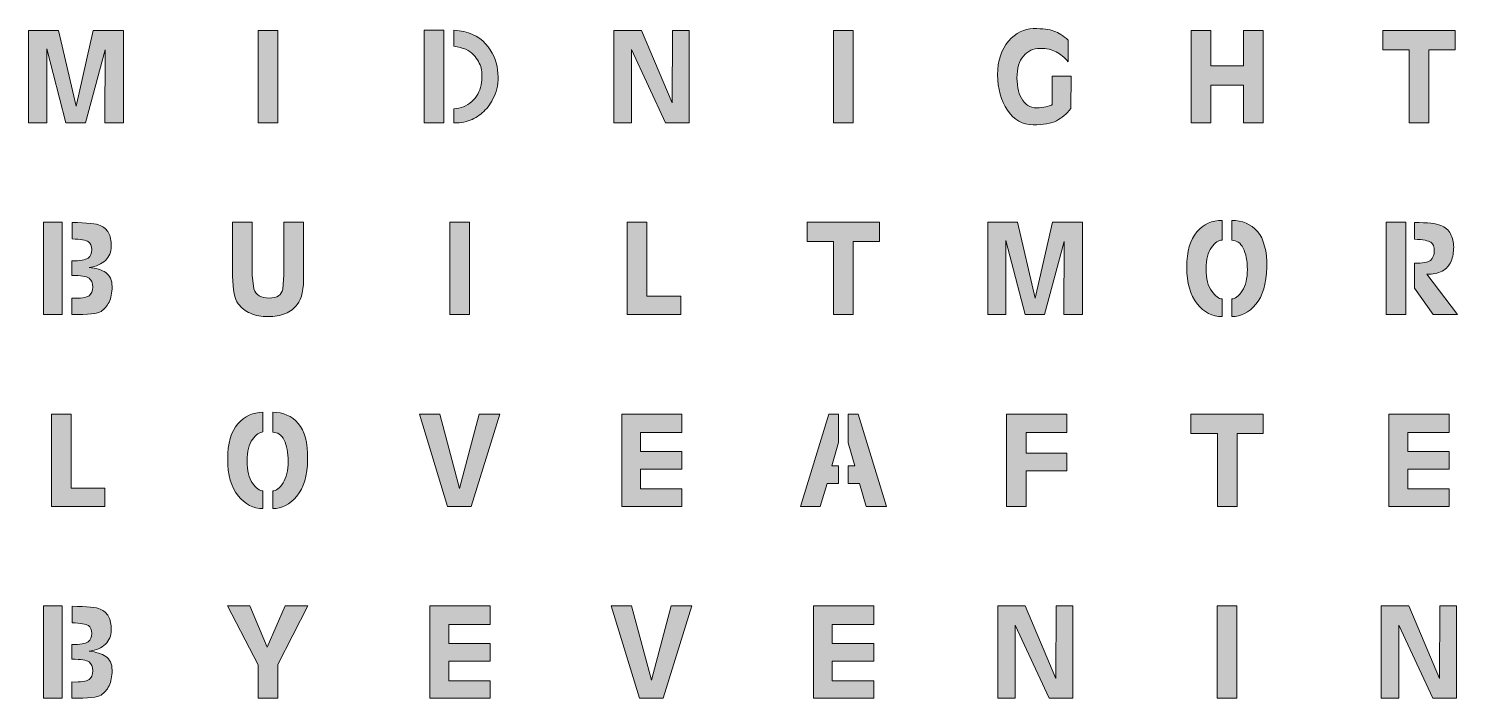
# Model space of a CAD drawing. Header units: inches. Extents: x -93 to 93, y -93 to 93.
# Drawn here: x -92.9 to -3.6, y -92.9 to -51 of the extents above; entities that cross this region are included whole.
import ezdxf

# ---------------------------------------------------------------- set-up
doc = ezdxf.new("R2010")
doc.units = ezdxf.units.IN
doc.header["$MEASUREMENT"] = 0
doc.layers.add('Top Copper', color=7, linetype='Continuous')

# ---------------------------------------------------------------- blocks, each defined once
blk = doc.blocks.new('block 163')
at = {"layer": 'Top Copper', "true_color": 0xffffff}
h = blk.add_hatch(color=7, dxfattribs=at)
h.dxf.hatch_style = 2
h.paths.add_polyline_path([(-87.006, -56.856), (-88.167, -56.856), (-88.158, -52.291), (-89.389, -56.856), (-90.602, -56.856), (-91.797, -52.23), (-91.797, -56.856), (-92.941, -56.856), (-92.941, -51.078), (-91.078, -51.078), (-89.969, -55.825), (-88.895, -51.078), (-87.006, -51.078)])
at = {"layer": 'Top Copper', "lineweight": 0}
blk.add_lwpolyline([(-87.006, -56.856), (-88.167, -56.856), (-88.158, -52.291), (-89.389, -56.856), (-90.602, -56.856), (-91.797, -52.23), (-91.797, -56.856), (-92.941, -56.856), (-92.941, -51.078), (-91.078, -51.078), (-89.969, -55.825), (-88.895, -51.078), (-87.006, -51.078), (-87.006, -56.856)], dxfattribs=at)
blk = doc.blocks.new('block 164')
at = {"layer": 'Top Copper', "true_color": 0xffffff}
h = blk.add_hatch(color=7, dxfattribs=at)
h.dxf.hatch_style = 2
h.paths.add_polyline_path([(-77.349, -51.078), (-77.349, -56.856), (-78.579, -56.856), (-78.579, -51.078)])
at = {"layer": 'Top Copper', "lineweight": 0}
blk.add_lwpolyline([(-77.349, -51.078), (-77.349, -56.856), (-78.579, -56.856), (-78.579, -51.078), (-77.349, -51.078)], dxfattribs=at)
blk = doc.blocks.new('block 165')
at = {"layer": 'Top Copper', "true_color": 0xffffff}
h = blk.add_hatch(color=7, dxfattribs=at)
h.dxf.hatch_style = 2
h.paths.add_polyline_path([(-66.975, -51.069), (-66.975, -52.239), (-66.975, -55.756), (-66.975, -56.856), (-68.205, -56.856), (-68.205, -51.069)])
edge = h.paths.add_edge_path()
edge.add_spline(control_points=[(-64.35, -51.914), (-63.917, -52.413), (-63.667, -52.959), (-63.6, -53.551), (-63.534, -54.143), (-63.586, -54.647), (-63.756, -55.063), (-63.927, -55.479), (-64.132, -55.81), (-64.371, -56.055), (-64.611, -56.301), (-64.887, -56.497), (-65.199, -56.644), (-65.511, -56.791), (-65.889, -56.865), (-66.334, -56.865), (-66.334, -56.865), (-66.334, -55.981), (-66.334, -55.981), (-65.912, -55.964), (-65.541, -55.815), (-65.22, -55.535), (-64.9, -55.255), (-64.705, -54.907), (-64.636, -54.491), (-64.566, -54.076), (-64.565, -53.725), (-64.631, -53.439), (-64.698, -53.153), (-64.855, -52.873), (-65.104, -52.598), (-65.352, -52.324), (-65.762, -52.149), (-66.334, -52.074), (-66.334, -52.074), (-66.334, -51.069), (-66.334, -51.069), (-65.444, -51.133), (-64.783, -51.414), (-64.35, -51.914)], knot_values=[0, 0, 0, 0, 1, 1, 1, 2, 2, 2, 3, 3, 3, 4, 4, 4, 5, 5, 5, 6, 6, 6, 7, 7, 7, 8, 8, 8, 9, 9, 9, 10, 10, 10, 11, 11, 11, 12, 12, 12, 13, 13, 13, 13], degree=3, periodic=1)
at = {"layer": 'Top Copper', "lineweight": 0}
blk.add_lwpolyline([(-66.975, -51.069), (-66.975, -52.239), (-66.975, -55.756), (-66.975, -56.856), (-68.205, -56.856), (-68.205, -51.069), (-66.975, -51.069)], dxfattribs=at)
blk.add_open_spline([(-64.35, -51.914), (-63.917, -52.413), (-63.667, -52.959), (-63.6, -53.551), (-63.534, -54.143), (-63.586, -54.647), (-63.756, -55.063), (-63.927, -55.479), (-64.132, -55.81), (-64.371, -56.055), (-64.611, -56.301), (-64.887, -56.497), (-65.199, -56.644), (-65.511, -56.791), (-65.889, -56.865), (-66.334, -56.865), (-66.334, -56.865), (-66.334, -55.981), (-66.334, -55.981), (-65.912, -55.964), (-65.541, -55.815), (-65.22, -55.535), (-64.9, -55.255), (-64.705, -54.907), (-64.636, -54.491), (-64.566, -54.076), (-64.565, -53.725), (-64.631, -53.439), (-64.698, -53.153), (-64.855, -52.873), (-65.104, -52.598), (-65.352, -52.324), (-65.762, -52.149), (-66.334, -52.074), (-66.334, -52.074), (-66.334, -51.069), (-66.334, -51.069), (-65.444, -51.133), (-64.783, -51.414), (-64.35, -51.914)], degree=3, knots=[0, 0, 0, 0, 1, 1, 1, 2, 2, 2, 3, 3, 3, 4, 4, 4, 5, 5, 5, 6, 6, 6, 7, 7, 7, 8, 8, 8, 9, 9, 9, 10, 10, 10, 11, 11, 11, 12, 12, 12, 13, 13, 13, 13], dxfattribs=at)
blk = doc.blocks.new('block 166')
at = {"layer": 'Top Copper', "true_color": 0xffffff}
h = blk.add_hatch(color=7, dxfattribs=at)
h.dxf.hatch_style = 2
h.paths.add_polyline_path([(-51.624, -56.856), (-53.097, -56.856), (-55.228, -52.282), (-55.228, -56.856), (-56.32, -56.856), (-56.32, -51.078), (-54.604, -51.078), (-52.672, -55.618), (-52.664, -51.078), (-51.624, -51.078)])
at = {"layer": 'Top Copper', "lineweight": 0}
blk.add_lwpolyline([(-51.624, -56.856), (-53.097, -56.856), (-55.228, -52.282), (-55.228, -56.856), (-56.32, -56.856), (-56.32, -51.078), (-54.604, -51.078), (-52.672, -55.618), (-52.664, -51.078), (-51.624, -51.078), (-51.624, -56.856)], dxfattribs=at)
blk = doc.blocks.new('block 167')
at = {"layer": 'Top Copper', "true_color": 0xffffff}
h = blk.add_hatch(color=7, dxfattribs=at)
h.dxf.hatch_style = 2
h.paths.add_polyline_path([(-41.353, -51.078), (-41.353, -56.856), (-42.584, -56.856), (-42.584, -51.078)])
at = {"layer": 'Top Copper', "lineweight": 0}
blk.add_lwpolyline([(-41.353, -51.078), (-41.353, -56.856), (-42.584, -56.856), (-42.584, -51.078), (-41.353, -51.078)], dxfattribs=at)
blk = doc.blocks.new('block 168')
at = {"layer": 'Top Copper', "true_color": 0xffffff}
h = blk.add_hatch(color=7, dxfattribs=at)
h.dxf.hatch_style = 2
edge = h.paths.add_edge_path()
edge.add_spline(control_points=[(-27.741, -55.973), (-28.012, -56.302), (-28.312, -56.553), (-28.642, -56.727), (-28.971, -56.9), (-29.459, -56.986), (-30.106, -56.986), (-30.753, -56.986), (-31.284, -56.683), (-31.7, -56.077), (-32.116, -55.47), (-32.324, -54.729), (-32.324, -53.854), (-32.324, -52.979), (-32.096, -52.279), (-31.639, -51.754), (-31.183, -51.228), (-30.666, -50.965), (-30.089, -50.965), (-29.511, -50.965), (-29.081, -51.017), (-28.798, -51.121), (-28.515, -51.225), (-28.217, -51.416), (-27.905, -51.693), (-27.905, -51.693), (-27.905, -53.036), (-27.905, -53.036), (-28.142, -52.77), (-28.392, -52.565), (-28.655, -52.421), (-28.918, -52.276), (-29.258, -52.204), (-29.677, -52.204), (-30.096, -52.204), (-30.439, -52.363), (-30.708, -52.681), (-30.977, -52.998), (-31.111, -53.454), (-31.111, -54.049), (-31.111, -54.644), (-30.988, -55.115), (-30.743, -55.462), (-30.497, -55.808), (-30.159, -55.96), (-29.729, -55.916), (-29.299, -55.873), (-29.026, -55.805), (-28.91, -55.713), (-28.91, -55.713), (-28.91, -53.945), (-28.91, -53.945), (-28.91, -53.945), (-27.732, -53.945), (-27.732, -53.945), (-27.732, -53.945), (-27.741, -55.973), (-27.741, -55.973)], knot_values=[0, 0, 0, 0, 1, 1, 1, 2, 2, 2, 3, 3, 3, 4, 4, 4, 5, 5, 5, 6, 6, 6, 7, 7, 7, 8, 8, 8, 9, 9, 9, 10, 10, 10, 11, 11, 11, 12, 12, 12, 13, 13, 13, 14, 14, 14, 15, 15, 15, 16, 16, 16, 17, 17, 17, 18, 18, 18, 19, 19, 19, 19], degree=3, periodic=1)
at = {"layer": 'Top Copper', "lineweight": 0}
blk.add_open_spline([(-27.741, -55.973), (-28.012, -56.302), (-28.312, -56.553), (-28.642, -56.727), (-28.971, -56.9), (-29.459, -56.986), (-30.106, -56.986), (-30.753, -56.986), (-31.284, -56.683), (-31.7, -56.077), (-32.116, -55.47), (-32.324, -54.729), (-32.324, -53.854), (-32.324, -52.979), (-32.096, -52.279), (-31.639, -51.754), (-31.183, -51.228), (-30.666, -50.965), (-30.089, -50.965), (-29.511, -50.965), (-29.081, -51.017), (-28.798, -51.121), (-28.515, -51.225), (-28.217, -51.416), (-27.905, -51.693), (-27.905, -51.693), (-27.905, -53.036), (-27.905, -53.036), (-28.142, -52.77), (-28.392, -52.565), (-28.655, -52.421), (-28.918, -52.276), (-29.258, -52.204), (-29.677, -52.204), (-30.096, -52.204), (-30.439, -52.363), (-30.708, -52.681), (-30.977, -52.998), (-31.111, -53.454), (-31.111, -54.049), (-31.111, -54.644), (-30.988, -55.115), (-30.743, -55.462), (-30.497, -55.808), (-30.159, -55.96), (-29.729, -55.916), (-29.299, -55.873), (-29.026, -55.805), (-28.91, -55.713), (-28.91, -55.713), (-28.91, -53.945), (-28.91, -53.945), (-28.91, -53.945), (-27.732, -53.945), (-27.732, -53.945), (-27.732, -53.945), (-27.741, -55.973), (-27.741, -55.973)], degree=3, knots=[0, 0, 0, 0, 1, 1, 1, 2, 2, 2, 3, 3, 3, 4, 4, 4, 5, 5, 5, 6, 6, 6, 7, 7, 7, 8, 8, 8, 9, 9, 9, 10, 10, 10, 11, 11, 11, 12, 12, 12, 13, 13, 13, 14, 14, 14, 15, 15, 15, 16, 16, 16, 17, 17, 17, 18, 18, 18, 19, 19, 19, 19], dxfattribs=at)
blk = doc.blocks.new('block 169')
at = {"layer": 'Top Copper', "true_color": 0xffffff}
h = blk.add_hatch(color=7, dxfattribs=at)
h.dxf.hatch_style = 2
h.paths.add_polyline_path([(-16.942, -53.287), (-16.942, -51.078), (-15.712, -51.078), (-15.712, -56.856), (-16.942, -56.856), (-16.942, -54.509), (-18.995, -54.509), (-18.995, -56.856), (-20.225, -56.856), (-20.225, -51.078), (-18.995, -51.078), (-18.995, -53.287)])
at = {"layer": 'Top Copper', "lineweight": 0}
blk.add_lwpolyline([(-16.942, -53.287), (-16.942, -51.078), (-15.712, -51.078), (-15.712, -56.856), (-16.942, -56.856), (-16.942, -54.509), (-18.995, -54.509), (-18.995, -56.856), (-20.225, -56.856), (-20.225, -51.078), (-18.995, -51.078), (-18.995, -53.287), (-16.942, -53.287)], dxfattribs=at)
blk = doc.blocks.new('block 170')
at = {"layer": 'Top Copper', "true_color": 0xffffff}
h = blk.add_hatch(color=7, dxfattribs=at)
h.dxf.hatch_style = 2
h.paths.add_polyline_path([(-3.705, -51.078), (-3.705, -52.291), (-5.342, -52.291), (-5.342, -56.856), (-6.572, -56.856), (-6.572, -52.291), (-8.227, -52.291), (-8.227, -51.078)])
at = {"layer": 'Top Copper', "lineweight": 0}
blk.add_lwpolyline([(-3.705, -51.078), (-3.705, -52.291), (-5.342, -52.291), (-5.342, -56.856), (-6.572, -56.856), (-6.572, -52.291), (-8.227, -52.291), (-8.227, -51.078), (-3.705, -51.078)], dxfattribs=at)
blk = doc.blocks.new('block 178')
at = {"layer": 'Top Copper', "true_color": 0xffffff}
h = blk.add_hatch(color=7, dxfattribs=at)
h.dxf.hatch_style = 2
edge = h.paths.add_edge_path()
edge.add_spline(control_points=[(-19.841, -68.175), (-20.274, -67.638), (-20.491, -66.875), (-20.491, -65.887), (-20.491, -64.9), (-20.28, -64.165), (-19.858, -63.683), (-19.437, -63.201), (-18.911, -62.959), (-18.281, -62.959), (-18.281, -62.959), (-18.281, -64.189), (-18.281, -64.189), (-18.501, -64.195), (-18.722, -64.35), (-18.944, -64.653), (-19.166, -64.956), (-19.278, -65.407), (-19.278, -66.005), (-19.278, -66.602), (-19.162, -67.063), (-18.931, -67.386), (-18.7, -67.71), (-18.483, -67.871), (-18.281, -67.871), (-18.281, -67.871), (-18.281, -68.98), (-18.281, -68.98), (-18.888, -68.98), (-19.408, -68.712), (-19.841, -68.175)], knot_values=[0, 0, 0, 0, 1, 1, 1, 2, 2, 2, 3, 3, 3, 4, 4, 4, 5, 5, 5, 6, 6, 6, 7, 7, 7, 8, 8, 8, 9, 9, 9, 10, 10, 10, 10], degree=3, periodic=1)
edge = h.paths.add_edge_path()
edge.add_spline(control_points=[(-17.029, -67.373), (-16.807, -67.041), (-16.697, -66.597), (-16.7, -66.039), (-16.703, -65.482), (-16.79, -65.036), (-16.96, -64.701), (-17.131, -64.366), (-17.369, -64.201), (-17.675, -64.207), (-17.675, -64.207), (-17.675, -62.959), (-17.675, -62.959), (-17.016, -62.959), (-16.482, -63.192), (-16.072, -63.657), (-15.662, -64.122), (-15.467, -64.868), (-15.487, -65.896), (-15.508, -66.924), (-15.734, -67.695), (-16.167, -68.209), (-16.601, -68.723), (-17.103, -68.98), (-17.675, -68.98), (-17.675, -68.98), (-17.675, -67.871), (-17.675, -67.871), (-17.467, -67.871), (-17.252, -67.706), (-17.029, -67.373)], knot_values=[0, 0, 0, 0, 1, 1, 1, 2, 2, 2, 3, 3, 3, 4, 4, 4, 5, 5, 5, 6, 6, 6, 7, 7, 7, 8, 8, 8, 9, 9, 9, 10, 10, 10, 10], degree=3, periodic=1)
at = {"layer": 'Top Copper', "lineweight": 0}
for points in [[(-19.841, -68.175), (-20.274, -67.638), (-20.491, -66.875), (-20.491, -65.887), (-20.491, -64.9), (-20.28, -64.165), (-19.858, -63.683), (-19.437, -63.201), (-18.911, -62.959), (-18.281, -62.959), (-18.281, -62.959), (-18.281, -64.189), (-18.281, -64.189), (-18.501, -64.195), (-18.722, -64.35), (-18.944, -64.653), (-19.166, -64.956), (-19.278, -65.407), (-19.278, -66.005), (-19.278, -66.602), (-19.162, -67.063), (-18.931, -67.386), (-18.7, -67.71), (-18.483, -67.871), (-18.281, -67.871), (-18.281, -67.871), (-18.281, -68.98), (-18.281, -68.98), (-18.888, -68.98), (-19.408, -68.712), (-19.841, -68.175)], [(-17.029, -67.373), (-16.807, -67.041), (-16.697, -66.597), (-16.7, -66.039), (-16.703, -65.482), (-16.79, -65.036), (-16.96, -64.701), (-17.131, -64.366), (-17.369, -64.201), (-17.675, -64.207), (-17.675, -64.207), (-17.675, -62.959), (-17.675, -62.959), (-17.016, -62.959), (-16.482, -63.192), (-16.072, -63.657), (-15.662, -64.122), (-15.467, -64.868), (-15.487, -65.896), (-15.508, -66.924), (-15.734, -67.695), (-16.167, -68.209), (-16.601, -68.723), (-17.103, -68.98), (-17.675, -68.98), (-17.675, -68.98), (-17.675, -67.871), (-17.675, -67.871), (-17.467, -67.871), (-17.252, -67.706), (-17.029, -67.373)]]:
    blk.add_open_spline(points, degree=3, knots=[0, 0, 0, 0, 1, 1, 1, 2, 2, 2, 3, 3, 3, 4, 4, 4, 5, 5, 5, 6, 6, 6, 7, 7, 7, 8, 8, 8, 9, 9, 9, 10, 10, 10, 10], dxfattribs=at)
blk = doc.blocks.new('block 183')
at = {"layer": 'Top Copper', "true_color": 0xffffff}
h = blk.add_hatch(color=7, dxfattribs=at)
h.dxf.hatch_style = 2
h.paths.add_polyline_path([(-6.791, -63.072), (-6.791, -68.851), (-8.022, -68.851), (-8.022, -63.072)])
edge = h.paths.add_edge_path()
edge.add_spline(control_points=[(-5.249, -65.463), (-5.088, -65.336), (-5.007, -65.14), (-5.007, -64.874), (-5.007, -64.608), (-5.078, -64.426), (-5.219, -64.328), (-5.361, -64.23), (-5.703, -64.167), (-6.246, -64.138), (-6.246, -64.138), (-6.246, -63.098), (-6.246, -63.098), (-5.426, -63.098), (-4.877, -63.156), (-4.6, -63.271), (-4.322, -63.387), (-4.119, -63.564), (-3.989, -63.804), (-3.859, -64.044), (-3.794, -64.318), (-3.794, -64.627), (-3.794, -64.936), (-3.847, -65.23), (-3.954, -65.511), (-4.061, -65.791), (-4.249, -65.997), (-4.517, -66.13), (-4.786, -66.263), (-5.108, -66.329), (-5.483, -66.329), (-5.483, -66.329), (-3.56, -68.851), (-3.56, -68.851), (-3.56, -68.851), (-5.067, -68.851), (-5.067, -68.851), (-5.067, -68.851), (-6.237, -67.196), (-6.237, -67.196), (-6.237, -67.196), (-6.237, -65.645), (-6.237, -65.645), (-5.74, -65.651), (-5.411, -65.59), (-5.249, -65.463)], knot_values=[0, 0, 0, 0, 1, 1, 1, 2, 2, 2, 3, 3, 3, 4, 4, 4, 5, 5, 5, 6, 6, 6, 7, 7, 7, 8, 8, 8, 9, 9, 9, 10, 10, 10, 11, 11, 11, 12, 12, 12, 13, 13, 13, 14, 14, 14, 15, 15, 15, 15], degree=3, periodic=1)
at = {"layer": 'Top Copper', "lineweight": 0}
blk.add_lwpolyline([(-6.791, -63.072), (-6.791, -68.851), (-8.022, -68.851), (-8.022, -63.072), (-6.791, -63.072)], dxfattribs=at)
blk.add_open_spline([(-5.249, -65.463), (-5.088, -65.336), (-5.007, -65.14), (-5.007, -64.874), (-5.007, -64.608), (-5.078, -64.426), (-5.219, -64.328), (-5.361, -64.23), (-5.703, -64.167), (-6.246, -64.138), (-6.246, -64.138), (-6.246, -63.098), (-6.246, -63.098), (-5.426, -63.098), (-4.877, -63.156), (-4.6, -63.271), (-4.322, -63.387), (-4.119, -63.564), (-3.989, -63.804), (-3.859, -64.044), (-3.794, -64.318), (-3.794, -64.627), (-3.794, -64.936), (-3.847, -65.23), (-3.954, -65.511), (-4.061, -65.791), (-4.249, -65.997), (-4.517, -66.13), (-4.786, -66.263), (-5.108, -66.329), (-5.483, -66.329), (-5.483, -66.329), (-3.56, -68.851), (-3.56, -68.851), (-3.56, -68.851), (-5.067, -68.851), (-5.067, -68.851), (-5.067, -68.851), (-6.237, -67.196), (-6.237, -67.196), (-6.237, -67.196), (-6.237, -65.645), (-6.237, -65.645), (-5.74, -65.651), (-5.411, -65.59), (-5.249, -65.463)], degree=3, knots=[0, 0, 0, 0, 1, 1, 1, 2, 2, 2, 3, 3, 3, 4, 4, 4, 5, 5, 5, 6, 6, 6, 7, 7, 7, 8, 8, 8, 9, 9, 9, 10, 10, 10, 11, 11, 11, 12, 12, 12, 13, 13, 13, 14, 14, 14, 15, 15, 15, 15], dxfattribs=at)
blk = doc.blocks.new('block 184')
at = {"layer": 'Top Copper', "true_color": 0xffffff}
h = blk.add_hatch(color=7, dxfattribs=at)
h.dxf.hatch_style = 2
h.paths.add_polyline_path([(-27.01, -68.851), (-28.171, -68.851), (-28.163, -64.285), (-29.393, -68.851), (-30.606, -68.851), (-31.801, -64.224), (-31.801, -68.851), (-32.945, -68.851), (-32.945, -63.072), (-31.082, -63.072), (-29.973, -67.819), (-28.899, -63.072), (-27.01, -63.072)])
at = {"layer": 'Top Copper', "lineweight": 0}
blk.add_lwpolyline([(-27.01, -68.851), (-28.171, -68.851), (-28.163, -64.285), (-29.393, -68.851), (-30.606, -68.851), (-31.801, -64.224), (-31.801, -68.851), (-32.945, -68.851), (-32.945, -63.072), (-31.082, -63.072), (-29.973, -67.819), (-28.899, -63.072), (-27.01, -63.072), (-27.01, -68.851)], dxfattribs=at)
blk = doc.blocks.new('block 185')
at = {"layer": 'Top Copper', "true_color": 0xffffff}
h = blk.add_hatch(color=7, dxfattribs=at)
h.dxf.hatch_style = 2
h.paths.add_polyline_path([(-27.998, -75.076), (-27.998, -76.237), (-30.536, -76.237), (-30.536, -77.519), (-27.998, -77.519), (-27.998, -78.619), (-30.536, -78.619), (-30.536, -80.854), (-31.767, -80.854), (-31.767, -75.076)])
at = {"layer": 'Top Copper', "lineweight": 0}
blk.add_lwpolyline([(-27.998, -75.076), (-27.998, -76.237), (-30.536, -76.237), (-30.536, -77.519), (-27.998, -77.519), (-27.998, -78.619), (-30.536, -78.619), (-30.536, -80.854), (-31.767, -80.854), (-31.767, -75.076), (-27.998, -75.076)], dxfattribs=at)
blk = doc.blocks.new('block 186')
at = {"layer": 'Top Copper', "true_color": 0xffffff}
h = blk.add_hatch(color=7, dxfattribs=at)
h.dxf.hatch_style = 2
h.paths.add_polyline_path([(-4.077, -75.076), (-4.077, -76.237), (-6.667, -76.237), (-6.667, -77.423), (-4.077, -77.423), (-4.077, -78.524), (-6.667, -78.524), (-6.667, -79.754), (-4.077, -79.754), (-4.077, -80.854), (-7.846, -80.854), (-7.846, -75.076)])
at = {"layer": 'Top Copper', "lineweight": 0}
blk.add_lwpolyline([(-4.077, -75.076), (-4.077, -76.237), (-6.667, -76.237), (-6.667, -77.423), (-4.077, -77.423), (-4.077, -78.524), (-6.667, -78.524), (-6.667, -79.754), (-4.077, -79.754), (-4.077, -80.854), (-7.846, -80.854), (-7.846, -75.076), (-4.077, -75.076)], dxfattribs=at)
blk = doc.blocks.new('block 190')
at = {"layer": 'Top Copper', "true_color": 0xffffff}
h = blk.add_hatch(color=7, dxfattribs=at)
h.dxf.hatch_style = 2
h.paths.add_polyline_path([(-15.706, -75.076), (-15.706, -76.289), (-17.344, -76.289), (-17.344, -80.854), (-18.574, -80.854), (-18.574, -76.289), (-20.229, -76.289), (-20.229, -75.076)])
at = {"layer": 'Top Copper', "lineweight": 0}
blk.add_lwpolyline([(-15.706, -75.076), (-15.706, -76.289), (-17.344, -76.289), (-17.344, -80.854), (-18.574, -80.854), (-18.574, -76.289), (-20.229, -76.289), (-20.229, -75.076), (-15.706, -75.076)], dxfattribs=at)
blk = doc.blocks.new('block 191')
at = {"layer": 'Top Copper', "true_color": 0xffffff}
h = blk.add_hatch(color=7, dxfattribs=at)
h.dxf.hatch_style = 2
h.paths.add_polyline_path([(-44.652, -80.854), (-42.876, -75.076), (-42.278, -75.076), (-42.278, -76.86), (-42.703, -78.307), (-42.278, -78.307), (-42.278, -79.407), (-42.98, -79.407), (-43.422, -80.854)])
h.paths.add_polyline_path([(-39.281, -80.854), (-40.537, -80.854), (-40.97, -79.407), (-41.672, -79.407), (-41.672, -78.307), (-41.256, -78.307), (-41.672, -76.869), (-41.672, -75.076), (-41.048, -75.076)])
at = {"layer": 'Top Copper', "lineweight": 0}
for points in [[(-44.652, -80.854), (-42.876, -75.076), (-42.278, -75.076), (-42.278, -76.86), (-42.703, -78.307), (-42.278, -78.307), (-42.278, -79.407), (-42.98, -79.407), (-43.422, -80.854), (-44.652, -80.854)], [(-39.281, -80.854), (-40.537, -80.854), (-40.97, -79.407), (-41.672, -79.407), (-41.672, -78.307), (-41.256, -78.307), (-41.672, -76.869), (-41.672, -75.076), (-41.048, -75.076), (-39.281, -80.854)]]:
    blk.add_lwpolyline(points, dxfattribs=at)
blk = doc.blocks.new('block 194')
at = {"layer": 'Top Copper', "true_color": 0xffffff}
h = blk.add_hatch(color=7, dxfattribs=at)
h.dxf.hatch_style = 2
h.paths.add_polyline_path([(-53.244, -92.852), (-54.725, -92.852), (-56.493, -87.073), (-55.219, -87.073), (-53.98, -91.726), (-52.741, -87.073), (-51.45, -87.073)])
at = {"layer": 'Top Copper', "lineweight": 0}
blk.add_lwpolyline([(-53.244, -92.852), (-54.725, -92.852), (-56.493, -87.073), (-55.219, -87.073), (-53.98, -91.726), (-52.741, -87.073), (-51.45, -87.073), (-53.244, -92.852)], dxfattribs=at)
blk = doc.blocks.new('block 195')
at = {"layer": 'Top Copper', "true_color": 0xffffff}
h = blk.add_hatch(color=7, dxfattribs=at)
h.dxf.hatch_style = 2
h.paths.add_polyline_path([(-27.624, -92.852), (-29.096, -92.852), (-31.228, -88.277), (-31.228, -92.852), (-32.319, -92.852), (-32.319, -87.073), (-30.604, -87.073), (-28.672, -91.613), (-28.663, -87.073), (-27.624, -87.073)])
at = {"layer": 'Top Copper', "lineweight": 0}
blk.add_lwpolyline([(-27.624, -92.852), (-29.096, -92.852), (-31.228, -88.277), (-31.228, -92.852), (-32.319, -92.852), (-32.319, -87.073), (-30.604, -87.073), (-28.672, -91.613), (-28.663, -87.073), (-27.624, -87.073), (-27.624, -92.852)], dxfattribs=at)
blk = doc.blocks.new('block 196')
at = {"layer": 'Top Copper', "true_color": 0xffffff}
h = blk.add_hatch(color=7, dxfattribs=at)
h.dxf.hatch_style = 2
h.paths.add_polyline_path([(-17.353, -87.073), (-17.353, -92.852), (-18.583, -92.852), (-18.583, -87.073)])
at = {"layer": 'Top Copper', "lineweight": 0}
blk.add_lwpolyline([(-17.353, -87.073), (-17.353, -92.852), (-18.583, -92.852), (-18.583, -87.073), (-17.353, -87.073)], dxfattribs=at)
blk = doc.blocks.new('block 198')
at = {"layer": 'Top Copper', "true_color": 0xffffff}
h = blk.add_hatch(color=7, dxfattribs=at)
h.dxf.hatch_style = 2
h.paths.add_polyline_path([(-3.626, -92.852), (-5.099, -92.852), (-7.23, -88.277), (-7.23, -92.852), (-8.321, -92.852), (-8.321, -87.073), (-6.606, -87.073), (-4.674, -91.613), (-4.665, -87.073), (-3.626, -87.073)])
at = {"layer": 'Top Copper', "lineweight": 0}
blk.add_lwpolyline([(-3.626, -92.852), (-5.099, -92.852), (-7.23, -88.277), (-7.23, -92.852), (-8.321, -92.852), (-8.321, -87.073), (-6.606, -87.073), (-4.674, -91.613), (-4.665, -87.073), (-3.626, -87.073), (-3.626, -92.852)], dxfattribs=at)
blk = doc.blocks.new('block 199')
at = {"layer": 'Top Copper', "true_color": 0xffffff}
h = blk.add_hatch(color=7, dxfattribs=at)
h.dxf.hatch_style = 2
h.paths.add_polyline_path([(-40.072, -87.073), (-40.072, -88.234), (-42.663, -88.234), (-42.663, -89.421), (-40.072, -89.421), (-40.072, -90.521), (-42.663, -90.521), (-42.663, -91.752), (-40.072, -91.752), (-40.072, -92.852), (-43.841, -92.852), (-43.841, -87.073)])
at = {"layer": 'Top Copper', "lineweight": 0}
blk.add_lwpolyline([(-40.072, -87.073), (-40.072, -88.234), (-42.663, -88.234), (-42.663, -89.421), (-40.072, -89.421), (-40.072, -90.521), (-42.663, -90.521), (-42.663, -91.752), (-40.072, -91.752), (-40.072, -92.852), (-43.841, -92.852), (-43.841, -87.073), (-40.072, -87.073)], dxfattribs=at)
blk = doc.blocks.new('block 217')
at = {"layer": 'Top Copper', "true_color": 0xffffff}
h = blk.add_hatch(color=7, dxfattribs=at)
h.dxf.hatch_style = 2
h.paths.add_polyline_path([(-92.015, -68.851), (-92.015, -63.072), (-90.837, -63.072), (-90.837, -68.851)])
edge = h.paths.add_edge_path()
edge.add_spline(control_points=[(-90.231, -68.851), (-90.231, -68.851), (-90.231, -67.828), (-90.231, -67.828), (-89.67, -67.84), (-89.314, -67.791), (-89.161, -67.681), (-89.008, -67.571), (-88.931, -67.386), (-88.931, -67.127), (-88.931, -66.867), (-89.008, -66.682), (-89.161, -66.572), (-89.314, -66.462), (-89.67, -66.407), (-90.231, -66.407), (-90.231, -66.407), (-90.231, -65.489), (-90.231, -65.489), (-89.717, -65.495), (-89.38, -65.437), (-89.221, -65.316), (-89.063, -65.195), (-88.983, -65.02), (-88.983, -64.792), (-88.983, -64.564), (-89.055, -64.401), (-89.2, -64.302), (-89.344, -64.204), (-89.685, -64.143), (-90.222, -64.12), (-90.222, -64.12), (-90.222, -63.089), (-90.222, -63.089), (-89.275, -63.107), (-88.687, -63.167), (-88.459, -63.271), (-88.231, -63.375), (-88.059, -63.53), (-87.943, -63.735), (-87.828, -63.94), (-87.77, -64.221), (-87.77, -64.579), (-87.77, -64.938), (-87.89, -65.232), (-88.13, -65.463), (-88.369, -65.694), (-88.712, -65.841), (-89.156, -65.905), (-88.723, -65.945), (-88.375, -66.054), (-88.112, -66.23), (-87.85, -66.406), (-87.718, -66.695), (-87.718, -67.096), (-87.718, -67.498), (-87.78, -67.823), (-87.905, -68.071), (-88.029, -68.319), (-88.195, -68.513), (-88.403, -68.651), (-88.611, -68.79), (-89.22, -68.856), (-90.231, -68.851)], knot_values=[0, 0, 0, 0, 1, 1, 1, 2, 2, 2, 3, 3, 3, 4, 4, 4, 5, 5, 5, 6, 6, 6, 7, 7, 7, 8, 8, 8, 9, 9, 9, 10, 10, 10, 11, 11, 11, 12, 12, 12, 13, 13, 13, 14, 14, 14, 15, 15, 15, 16, 16, 16, 17, 17, 17, 18, 18, 18, 19, 19, 19, 20, 20, 20, 21, 21, 21, 21], degree=3, periodic=1)
at = {"layer": 'Top Copper', "lineweight": 0}
blk.add_lwpolyline([(-92.015, -68.851), (-92.015, -63.072), (-90.837, -63.072), (-90.837, -68.851), (-92.015, -68.851)], dxfattribs=at)
blk.add_open_spline([(-90.231, -68.851), (-90.231, -68.851), (-90.231, -67.828), (-90.231, -67.828), (-89.67, -67.84), (-89.314, -67.791), (-89.161, -67.681), (-89.008, -67.571), (-88.931, -67.386), (-88.931, -67.127), (-88.931, -66.867), (-89.008, -66.682), (-89.161, -66.572), (-89.314, -66.462), (-89.67, -66.407), (-90.231, -66.407), (-90.231, -66.407), (-90.231, -65.489), (-90.231, -65.489), (-89.717, -65.495), (-89.38, -65.437), (-89.221, -65.316), (-89.063, -65.195), (-88.983, -65.02), (-88.983, -64.792), (-88.983, -64.564), (-89.055, -64.401), (-89.2, -64.302), (-89.344, -64.204), (-89.685, -64.143), (-90.222, -64.12), (-90.222, -64.12), (-90.222, -63.089), (-90.222, -63.089), (-89.275, -63.107), (-88.687, -63.167), (-88.459, -63.271), (-88.231, -63.375), (-88.059, -63.53), (-87.943, -63.735), (-87.828, -63.94), (-87.77, -64.221), (-87.77, -64.579), (-87.77, -64.938), (-87.89, -65.232), (-88.13, -65.463), (-88.369, -65.694), (-88.712, -65.841), (-89.156, -65.905), (-88.723, -65.945), (-88.375, -66.054), (-88.112, -66.23), (-87.85, -66.406), (-87.718, -66.695), (-87.718, -67.096), (-87.718, -67.498), (-87.78, -67.823), (-87.905, -68.071), (-88.029, -68.319), (-88.195, -68.513), (-88.403, -68.651), (-88.611, -68.79), (-89.22, -68.856), (-90.231, -68.851)], degree=3, knots=[0, 0, 0, 0, 1, 1, 1, 2, 2, 2, 3, 3, 3, 4, 4, 4, 5, 5, 5, 6, 6, 6, 7, 7, 7, 8, 8, 8, 9, 9, 9, 10, 10, 10, 11, 11, 11, 12, 12, 12, 13, 13, 13, 14, 14, 14, 15, 15, 15, 16, 16, 16, 17, 17, 17, 18, 18, 18, 19, 19, 19, 20, 20, 20, 21, 21, 21, 21], dxfattribs=at)
blk = doc.blocks.new('block 218')
at = {"layer": 'Top Copper', "true_color": 0xffffff}
h = blk.add_hatch(color=7, dxfattribs=at)
h.dxf.hatch_style = 2
edge = h.paths.add_edge_path()
edge.add_spline(control_points=[(-78.945, -63.08), (-78.945, -63.08), (-78.945, -66.381), (-78.945, -66.381), (-78.945, -66.381), (-78.858, -67.248), (-78.858, -67.248), (-78.714, -67.629), (-78.392, -67.818), (-77.892, -67.815), (-77.393, -67.813), (-77.108, -67.626), (-77.039, -67.257), (-77.039, -67.257), (-76.978, -66.364), (-76.978, -66.364), (-76.978, -66.364), (-76.978, -63.08), (-76.978, -63.08), (-76.978, -63.08), (-75.748, -63.08), (-75.748, -63.08), (-75.748, -63.08), (-75.748, -66.355), (-75.748, -66.355), (-75.713, -67.239), (-75.843, -67.863), (-76.138, -68.227), (-76.317, -68.469), (-76.564, -68.656), (-76.879, -68.785), (-77.193, -68.916), (-77.554, -68.98), (-77.961, -68.98), (-78.369, -68.98), (-78.736, -68.911), (-79.062, -68.773), (-79.388, -68.634), (-79.641, -68.435), (-79.82, -68.175), (-80.057, -67.886), (-80.175, -67.309), (-80.175, -66.442), (-80.175, -66.442), (-80.175, -63.08), (-80.175, -63.08), (-80.175, -63.08), (-78.945, -63.08), (-78.945, -63.08)], knot_values=[0, 0, 0, 0, 1, 1, 1, 2, 2, 2, 3, 3, 3, 4, 4, 4, 5, 5, 5, 6, 6, 6, 7, 7, 7, 8, 8, 8, 9, 9, 9, 10, 10, 10, 11, 11, 11, 12, 12, 12, 13, 13, 13, 14, 14, 14, 15, 15, 15, 16, 16, 16, 16], degree=3, periodic=1)
at = {"layer": 'Top Copper', "lineweight": 0}
blk.add_open_spline([(-78.945, -63.08), (-78.945, -63.08), (-78.945, -66.381), (-78.945, -66.381), (-78.945, -66.381), (-78.858, -67.248), (-78.858, -67.248), (-78.714, -67.629), (-78.392, -67.818), (-77.892, -67.815), (-77.393, -67.813), (-77.108, -67.626), (-77.039, -67.257), (-77.039, -67.257), (-76.978, -66.364), (-76.978, -66.364), (-76.978, -66.364), (-76.978, -63.08), (-76.978, -63.08), (-76.978, -63.08), (-75.748, -63.08), (-75.748, -63.08), (-75.748, -63.08), (-75.748, -66.355), (-75.748, -66.355), (-75.713, -67.239), (-75.843, -67.863), (-76.138, -68.227), (-76.317, -68.469), (-76.564, -68.656), (-76.879, -68.785), (-77.193, -68.916), (-77.554, -68.98), (-77.961, -68.98), (-78.369, -68.98), (-78.736, -68.911), (-79.062, -68.773), (-79.388, -68.634), (-79.641, -68.435), (-79.82, -68.175), (-80.057, -67.886), (-80.175, -67.309), (-80.175, -66.442), (-80.175, -66.442), (-80.175, -63.08), (-80.175, -63.08), (-80.175, -63.08), (-78.945, -63.08), (-78.945, -63.08)], degree=3, knots=[0, 0, 0, 0, 1, 1, 1, 2, 2, 2, 3, 3, 3, 4, 4, 4, 5, 5, 5, 6, 6, 6, 7, 7, 7, 8, 8, 8, 9, 9, 9, 10, 10, 10, 11, 11, 11, 12, 12, 12, 13, 13, 13, 14, 14, 14, 15, 15, 15, 16, 16, 16, 16], dxfattribs=at)
blk = doc.blocks.new('block 219')
at = {"layer": 'Top Copper', "true_color": 0xffffff}
h = blk.add_hatch(color=7, dxfattribs=at)
h.dxf.hatch_style = 2
h.paths.add_polyline_path([(-65.351, -63.072), (-65.351, -68.851), (-66.581, -68.851), (-66.581, -63.072)])
at = {"layer": 'Top Copper', "lineweight": 0}
blk.add_lwpolyline([(-65.351, -63.072), (-65.351, -68.851), (-66.581, -68.851), (-66.581, -63.072), (-65.351, -63.072)], dxfattribs=at)
blk = doc.blocks.new('block 220')
at = {"layer": 'Top Copper', "true_color": 0xffffff}
h = blk.add_hatch(color=7, dxfattribs=at)
h.dxf.hatch_style = 2
h.paths.add_polyline_path([(-52.146, -67.698), (-52.146, -68.851), (-55.499, -68.851), (-55.499, -63.072), (-54.268, -63.072), (-54.268, -67.698)])
at = {"layer": 'Top Copper', "lineweight": 0}
blk.add_lwpolyline([(-52.146, -67.698), (-52.146, -68.851), (-55.499, -68.851), (-55.499, -63.072), (-54.268, -63.072), (-54.268, -67.698), (-52.146, -67.698)], dxfattribs=at)
blk = doc.blocks.new('block 225')
at = {"layer": 'Top Copper', "true_color": 0xffffff}
h = blk.add_hatch(color=7, dxfattribs=at)
h.dxf.hatch_style = 2
h.paths.add_polyline_path([(-88.161, -79.702), (-88.161, -80.854), (-91.513, -80.854), (-91.513, -75.076), (-90.283, -75.076), (-90.283, -79.702)])
at = {"layer": 'Top Copper', "lineweight": 0}
blk.add_lwpolyline([(-88.161, -79.702), (-88.161, -80.854), (-91.513, -80.854), (-91.513, -75.076), (-90.283, -75.076), (-90.283, -79.702), (-88.161, -79.702)], dxfattribs=at)
blk = doc.blocks.new('block 226')
at = {"layer": 'Top Copper', "true_color": 0xffffff}
h = blk.add_hatch(color=7, dxfattribs=at)
h.dxf.hatch_style = 2
edge = h.paths.add_edge_path()
edge.add_spline(control_points=[(-79.837, -80.178), (-80.27, -79.641), (-80.486, -78.879), (-80.486, -77.891), (-80.486, -76.904), (-80.276, -76.169), (-79.854, -75.686), (-79.432, -75.204), (-78.907, -74.963), (-78.277, -74.963), (-78.277, -74.963), (-78.277, -76.193), (-78.277, -76.193), (-78.497, -76.199), (-78.718, -76.354), (-78.94, -76.657), (-79.162, -76.96), (-79.273, -77.411), (-79.273, -78.008), (-79.273, -78.606), (-79.158, -79.067), (-78.927, -79.39), (-78.696, -79.714), (-78.479, -79.875), (-78.277, -79.875), (-78.277, -79.875), (-78.277, -80.984), (-78.277, -80.984), (-78.884, -80.984), (-79.403, -80.716), (-79.837, -80.178)], knot_values=[0, 0, 0, 0, 1, 1, 1, 2, 2, 2, 3, 3, 3, 4, 4, 4, 5, 5, 5, 6, 6, 6, 7, 7, 7, 8, 8, 8, 9, 9, 9, 10, 10, 10, 10], degree=3, periodic=1)
edge = h.paths.add_edge_path()
edge.add_spline(control_points=[(-77.025, -79.377), (-76.803, -79.045), (-76.693, -78.601), (-76.696, -78.043), (-76.699, -77.486), (-76.786, -77.04), (-76.956, -76.704), (-77.126, -76.369), (-77.365, -76.205), (-77.671, -76.211), (-77.671, -76.211), (-77.671, -74.963), (-77.671, -74.963), (-77.012, -74.963), (-76.478, -75.195), (-76.068, -75.66), (-75.658, -76.126), (-75.463, -76.872), (-75.483, -77.9), (-75.503, -78.928), (-75.73, -79.699), (-76.163, -80.213), (-76.596, -80.727), (-77.099, -80.984), (-77.671, -80.984), (-77.671, -80.984), (-77.671, -79.875), (-77.671, -79.875), (-77.463, -79.875), (-77.248, -79.71), (-77.025, -79.377)], knot_values=[0, 0, 0, 0, 1, 1, 1, 2, 2, 2, 3, 3, 3, 4, 4, 4, 5, 5, 5, 6, 6, 6, 7, 7, 7, 8, 8, 8, 9, 9, 9, 10, 10, 10, 10], degree=3, periodic=1)
at = {"layer": 'Top Copper', "lineweight": 0}
for points in [[(-79.837, -80.178), (-80.27, -79.641), (-80.486, -78.879), (-80.486, -77.891), (-80.486, -76.904), (-80.276, -76.169), (-79.854, -75.686), (-79.432, -75.204), (-78.907, -74.963), (-78.277, -74.963), (-78.277, -74.963), (-78.277, -76.193), (-78.277, -76.193), (-78.497, -76.199), (-78.718, -76.354), (-78.94, -76.657), (-79.162, -76.96), (-79.273, -77.411), (-79.273, -78.008), (-79.273, -78.606), (-79.158, -79.067), (-78.927, -79.39), (-78.696, -79.714), (-78.479, -79.875), (-78.277, -79.875), (-78.277, -79.875), (-78.277, -80.984), (-78.277, -80.984), (-78.884, -80.984), (-79.403, -80.716), (-79.837, -80.178)], [(-77.025, -79.377), (-76.803, -79.045), (-76.693, -78.601), (-76.696, -78.043), (-76.699, -77.486), (-76.786, -77.04), (-76.956, -76.704), (-77.126, -76.369), (-77.365, -76.205), (-77.671, -76.211), (-77.671, -76.211), (-77.671, -74.963), (-77.671, -74.963), (-77.012, -74.963), (-76.478, -75.195), (-76.068, -75.66), (-75.658, -76.126), (-75.463, -76.872), (-75.483, -77.9), (-75.503, -78.928), (-75.73, -79.699), (-76.163, -80.213), (-76.596, -80.727), (-77.099, -80.984), (-77.671, -80.984), (-77.671, -80.984), (-77.671, -79.875), (-77.671, -79.875), (-77.463, -79.875), (-77.248, -79.71), (-77.025, -79.377)]]:
    blk.add_open_spline(points, degree=3, knots=[0, 0, 0, 0, 1, 1, 1, 2, 2, 2, 3, 3, 3, 4, 4, 4, 5, 5, 5, 6, 6, 6, 7, 7, 7, 8, 8, 8, 9, 9, 9, 10, 10, 10, 10], dxfattribs=at)
blk = doc.blocks.new('block 227')
at = {"layer": 'Top Copper', "true_color": 0xffffff}
h = blk.add_hatch(color=7, dxfattribs=at)
h.dxf.hatch_style = 2
h.paths.add_polyline_path([(-65.247, -80.854), (-66.729, -80.854), (-68.496, -75.076), (-67.223, -75.076), (-65.984, -79.728), (-64.745, -75.076), (-63.454, -75.076)])
at = {"layer": 'Top Copper', "lineweight": 0}
blk.add_lwpolyline([(-65.247, -80.854), (-66.729, -80.854), (-68.496, -75.076), (-67.223, -75.076), (-65.984, -79.728), (-64.745, -75.076), (-63.454, -75.076), (-65.247, -80.854)], dxfattribs=at)
blk = doc.blocks.new('block 228')
at = {"layer": 'Top Copper', "true_color": 0xffffff}
h = blk.add_hatch(color=7, dxfattribs=at)
h.dxf.hatch_style = 2
h.paths.add_polyline_path([(-52.069, -75.076), (-52.069, -76.237), (-54.659, -76.237), (-54.659, -77.423), (-52.069, -77.423), (-52.069, -78.524), (-54.659, -78.524), (-54.659, -79.754), (-52.069, -79.754), (-52.069, -80.854), (-55.837, -80.854), (-55.837, -75.076)])
at = {"layer": 'Top Copper', "lineweight": 0}
blk.add_lwpolyline([(-52.069, -75.076), (-52.069, -76.237), (-54.659, -76.237), (-54.659, -77.423), (-52.069, -77.423), (-52.069, -78.524), (-54.659, -78.524), (-54.659, -79.754), (-52.069, -79.754), (-52.069, -80.854), (-55.837, -80.854), (-55.837, -75.076), (-52.069, -75.076)], dxfattribs=at)
blk = doc.blocks.new('block 238')
at = {"layer": 'Top Copper', "true_color": 0xffffff}
h = blk.add_hatch(color=7, dxfattribs=at)
h.dxf.hatch_style = 2
h.paths.add_polyline_path([(-39.713, -63.062), (-39.713, -64.275), (-41.351, -64.275), (-41.351, -68.841), (-42.581, -68.841), (-42.581, -64.275), (-44.236, -64.275), (-44.236, -63.062)])
at = {"layer": 'Top Copper', "lineweight": 0}
blk.add_lwpolyline([(-39.713, -63.062), (-39.713, -64.275), (-41.351, -64.275), (-41.351, -68.841), (-42.581, -68.841), (-42.581, -64.275), (-44.236, -64.275), (-44.236, -63.062), (-39.713, -63.062)], dxfattribs=at)
blk = doc.blocks.new('block 239')
at = {"layer": 'Top Copper', "true_color": 0xffffff}
h = blk.add_hatch(color=7, dxfattribs=at)
h.dxf.hatch_style = 2
h.paths.add_polyline_path([(-64.064, -87.073), (-64.064, -88.234), (-66.654, -88.234), (-66.654, -89.421), (-64.064, -89.421), (-64.064, -90.521), (-66.654, -90.521), (-66.654, -91.752), (-64.064, -91.752), (-64.064, -92.852), (-67.833, -92.852), (-67.833, -87.073)])
at = {"layer": 'Top Copper', "lineweight": 0}
blk.add_lwpolyline([(-64.064, -87.073), (-64.064, -88.234), (-66.654, -88.234), (-66.654, -89.421), (-64.064, -89.421), (-64.064, -90.521), (-66.654, -90.521), (-66.654, -91.752), (-64.064, -91.752), (-64.064, -92.852), (-67.833, -92.852), (-67.833, -87.073), (-64.064, -87.073)], dxfattribs=at)
blk = doc.blocks.new('block 243')
at = {"layer": 'Top Copper', "true_color": 0xffffff}
h = blk.add_hatch(color=7, dxfattribs=at)
h.dxf.hatch_style = 2
h.paths.add_polyline_path([(-92.015, -92.852), (-92.015, -87.073), (-90.837, -87.073), (-90.837, -92.852)])
edge = h.paths.add_edge_path()
edge.add_spline(control_points=[(-90.231, -92.852), (-90.231, -92.852), (-90.231, -91.83), (-90.231, -91.83), (-89.67, -91.841), (-89.314, -91.792), (-89.161, -91.682), (-89.008, -91.573), (-88.931, -91.388), (-88.931, -91.128), (-88.931, -90.868), (-89.008, -90.683), (-89.161, -90.573), (-89.314, -90.464), (-89.67, -90.409), (-90.231, -90.409), (-90.231, -90.409), (-90.231, -89.49), (-90.231, -89.49), (-89.717, -89.496), (-89.38, -89.438), (-89.221, -89.317), (-89.063, -89.196), (-88.983, -89.021), (-88.983, -88.793), (-88.983, -88.565), (-89.055, -88.402), (-89.2, -88.303), (-89.344, -88.205), (-89.685, -88.144), (-90.222, -88.121), (-90.222, -88.121), (-90.222, -87.091), (-90.222, -87.091), (-89.275, -87.108), (-88.687, -87.168), (-88.459, -87.273), (-88.231, -87.376), (-88.059, -87.531), (-87.943, -87.736), (-87.828, -87.941), (-87.77, -88.223), (-87.77, -88.581), (-87.77, -88.939), (-87.89, -89.233), (-88.13, -89.464), (-88.369, -89.695), (-88.712, -89.843), (-89.156, -89.906), (-88.723, -89.947), (-88.375, -90.055), (-88.112, -90.231), (-87.85, -90.407), (-87.718, -90.696), (-87.718, -91.098), (-87.718, -91.499), (-87.78, -91.824), (-87.905, -92.072), (-88.029, -92.321), (-88.195, -92.514), (-88.403, -92.653), (-88.611, -92.791), (-89.22, -92.858), (-90.231, -92.852)], knot_values=[0, 0, 0, 0, 1, 1, 1, 2, 2, 2, 3, 3, 3, 4, 4, 4, 5, 5, 5, 6, 6, 6, 7, 7, 7, 8, 8, 8, 9, 9, 9, 10, 10, 10, 11, 11, 11, 12, 12, 12, 13, 13, 13, 14, 14, 14, 15, 15, 15, 16, 16, 16, 17, 17, 17, 18, 18, 18, 19, 19, 19, 20, 20, 20, 21, 21, 21, 21], degree=3, periodic=1)
at = {"layer": 'Top Copper', "lineweight": 0}
blk.add_lwpolyline([(-92.015, -92.852), (-92.015, -87.073), (-90.837, -87.073), (-90.837, -92.852), (-92.015, -92.852)], dxfattribs=at)
blk.add_open_spline([(-90.231, -92.852), (-90.231, -92.852), (-90.231, -91.83), (-90.231, -91.83), (-89.67, -91.841), (-89.314, -91.792), (-89.161, -91.682), (-89.008, -91.573), (-88.931, -91.388), (-88.931, -91.128), (-88.931, -90.868), (-89.008, -90.683), (-89.161, -90.573), (-89.314, -90.464), (-89.67, -90.409), (-90.231, -90.409), (-90.231, -90.409), (-90.231, -89.49), (-90.231, -89.49), (-89.717, -89.496), (-89.38, -89.438), (-89.221, -89.317), (-89.063, -89.196), (-88.983, -89.021), (-88.983, -88.793), (-88.983, -88.565), (-89.055, -88.402), (-89.2, -88.303), (-89.344, -88.205), (-89.685, -88.144), (-90.222, -88.121), (-90.222, -88.121), (-90.222, -87.091), (-90.222, -87.091), (-89.275, -87.108), (-88.687, -87.168), (-88.459, -87.273), (-88.231, -87.376), (-88.059, -87.531), (-87.943, -87.736), (-87.828, -87.941), (-87.77, -88.223), (-87.77, -88.581), (-87.77, -88.939), (-87.89, -89.233), (-88.13, -89.464), (-88.369, -89.695), (-88.712, -89.843), (-89.156, -89.906), (-88.723, -89.947), (-88.375, -90.055), (-88.112, -90.231), (-87.85, -90.407), (-87.718, -90.696), (-87.718, -91.098), (-87.718, -91.499), (-87.78, -91.824), (-87.905, -92.072), (-88.029, -92.321), (-88.195, -92.514), (-88.403, -92.653), (-88.611, -92.791), (-89.22, -92.858), (-90.231, -92.852)], degree=3, knots=[0, 0, 0, 0, 1, 1, 1, 2, 2, 2, 3, 3, 3, 4, 4, 4, 5, 5, 5, 6, 6, 6, 7, 7, 7, 8, 8, 8, 9, 9, 9, 10, 10, 10, 11, 11, 11, 12, 12, 12, 13, 13, 13, 14, 14, 14, 15, 15, 15, 16, 16, 16, 17, 17, 17, 18, 18, 18, 19, 19, 19, 20, 20, 20, 21, 21, 21, 21], dxfattribs=at)
blk = doc.blocks.new('block 244')
at = {"layer": 'Top Copper', "true_color": 0xffffff}
h = blk.add_hatch(color=7, dxfattribs=at)
h.dxf.hatch_style = 2
h.paths.add_polyline_path([(-77.358, -90.738), (-77.358, -92.852), (-78.589, -92.852), (-78.589, -90.764), (-80.495, -87.073), (-79.1, -87.073), (-78.008, -89.655), (-76.891, -87.073), (-75.47, -87.073)])
at = {"layer": 'Top Copper', "lineweight": 0}
blk.add_lwpolyline([(-77.358, -90.738), (-77.358, -92.852), (-78.589, -92.852), (-78.589, -90.764), (-80.495, -87.073), (-79.1, -87.073), (-78.008, -89.655), (-76.891, -87.073), (-75.47, -87.073), (-77.358, -90.738)], dxfattribs=at)

msp = doc.modelspace()

# ---------------------------------------------------------------- block references
at = {"layer": 'Top Copper'}
for name in ['block 163', 'block 164', 'block 165', 'block 166', 'block 167', 'block 168', 'block 169', 'block 170', 'block 217', 'block 218', 'block 219', 'block 220', 'block 238', 'block 184', 'block 178', 'block 183', 'block 225', 'block 226', 'block 227', 'block 228', 'block 191', 'block 185', 'block 190', 'block 186', 'block 243', 'block 244', 'block 239', 'block 194', 'block 199', 'block 195', 'block 196', 'block 198']:
    msp.add_blockref(name, (0, 0), dxfattribs=at)

doc.saveas('drawing.dxf')
